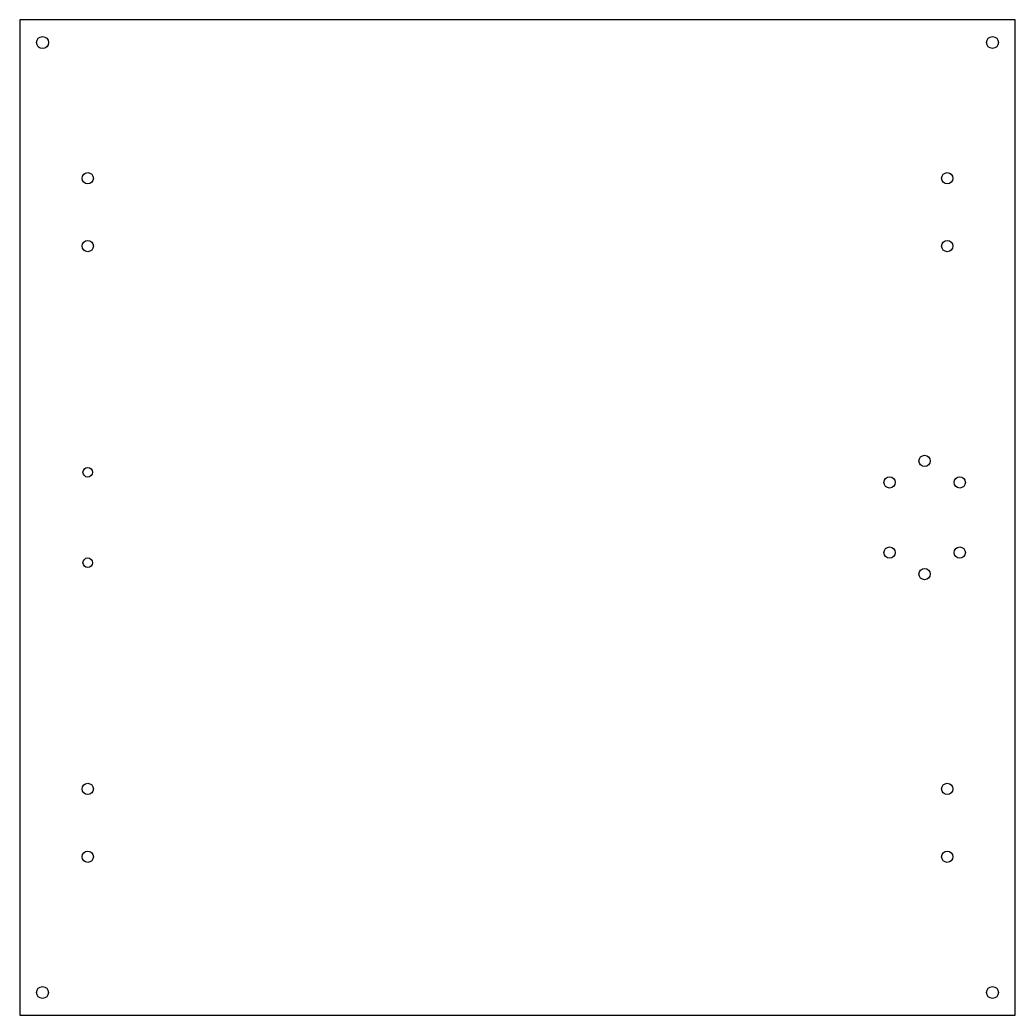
# Model space of a CAD drawing. Header units: millimetres. Extents: x -220 to 220, y -220 to 220.
import ezdxf

# ---------------------------------------------------------------- set-up
doc = ezdxf.new("R2010")
doc.units = ezdxf.units.MM

msp = doc.modelspace()

# ---------------------------------------------------------------- linework, layer by layer
msp.add_lwpolyline([(220, 220), (-220, 220), (-220, -220), (220, -220)], close=True)
for centre, radius in [((-210, 210), 2.63), ((210, 210), 2.62), ((-190, 150), 2.5), ((190, 150), 2.5), ((-190, 120), 2.5), ((190, 120), 2.5), ((180, 25), 2.5), ((-190, 20), 2.12), ((164.5, 15.5), 2.5), ((195.5, 15.5), 2.5), ((164.5, -15.5), 2.5), ((195.5, -15.5), 2.5), ((-190, -20), 2.12), ((180, -25), 2.5), ((-190, -120), 2.5), ((190, -120), 2.5), ((-190, -150), 2.5), ((190, -150), 2.5), ((-210, -210), 2.62), ((210, -210), 2.62)]:
    msp.add_circle(centre, radius)

doc.saveas('drawing.dxf')
